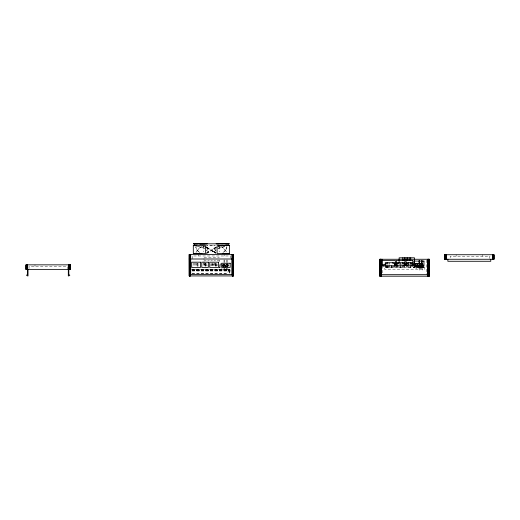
<?xml version="1.0" encoding="UTF-8"?>
<svg xmlns="http://www.w3.org/2000/svg" width="520" height="520" viewBox="0 0 520 520"><rect width="100%" height="100%" fill="white"/><g stroke="black" fill="none" stroke-linecap="round" stroke-linejoin="round"><path stroke-width="0.39" stroke-dasharray="2.6 1.95" d="M222.573 266.058L222.58 265.623M223.08 265.967L223.08 265.616M223.379 266.058L223.386 265.623M223.886 265.986L223.886 265.616M224.185 266.058L224.192 265.623M224.998 265.785L224.686 266.006L224.692 265.616M224.991 266.058L224.998 265.623M225.498 265.967L225.498 265.616M225.797 266.058L225.803 265.623M224.185 267.469L223.886 265.245L224.185 265.967M227.513 265.519L227.045 266.487M227.916 265.519L227.461 266.468M414.934 267.163L414.531 267.566M421.785 267.481L421.733 265.2M206.577 253.084L208.572 251.752L206.804 250.231M215.878 250.224L214.188 252.044L215.956 250.53L214.26 248.716L216.814 247.344M489.32 258.401L489.97 256.243L450.177 256.243L450.177 258.401M390.981 267.566L392.243 264.115M206.655 250.224L208.429 248.709L206.733 250.53L208.5 252.05M202.202 246.279L201.117 247A17.277 8.242 -18.3 0 0 196.586 251.726M215.508 247.383L213.499 248.703L213.649 249.008L215.657 247.683M206.433 253.357L215.969 247.078M206.583 253.656L214.968 248.138M206.648 252.779L208.572 251.752M217.458 247.006L220.012 245.642M214.181 249.015L217.38 247.306M218.017 246.968L219.941 245.941M220.311 267.54L219.05 267.566M217.906 248.268L224.62 246.285M217.984 248.573L226.935 245.928M220.357 263.588L220.357 267.514L219.05 267.163M212.362 245.635L206.564 245.635L215.261 245.635L213.375 245.622M204.003 257.797L219.317 257.797M204.003 260.312L206.161 260.312M207.733 260.312L209.306 260.312M210.873 260.312L212.446 260.312M214.019 260.312L215.592 260.312M217.165 260.312L219.317 260.312M198.029 263.738L197.022 263.738L197.022 266.799M205.992 263.738L204.984 263.738L204.984 267.566M216.164 263.738L215.156 263.738L215.156 266.799M220.714 264.043L227.916 263.991M204.003 264.141L207.227 264.141M210.451 264.141L217.705 264.141M399.126 264.141L403.188 264.141M407.992 264.141L410.885 264.141M220.109 264.596L219.707 264.596L219.707 266.409L220.109 266.409M222.072 264.596L228.371 264.596L228.371 266.409L226.453 266.409L226.453 265.603L222.424 265.603M227.513 265.096L227.916 265.096M227.364 265.2L227.916 265.2M222.235 265.454L226.558 265.454L226.558 266.461L222.235 266.461M207.227 265.551L204.003 265.551L204.003 258.57M210.451 265.551L219.317 265.551M219.707 265.902L220.109 265.902M227.968 265.902L228.371 265.902M197.022 266.058L198.029 266.058M204.984 266.058L205.992 266.058M215.156 266.058L216.164 266.058M382.922 266.65L384.469 266.65M386.406 266.558L394.466 266.558M395.272 266.558L397.69 266.558M386.536 267.065L394.459 267.065M398.729 267.065L403.364 267.065M408.369 267.065L410.481 267.065M221.526 268.522L222.112 268.522M225.959 268.522L226.544 268.522M190.476 269.178L229.97 269.178M192.088 269.731L229.97 269.731M192.088 269.796L229.97 269.887M192.088 269.997L229.97 269.997M192.088 270.127L229.97 270.127M192.088 270.27L229.97 270.27M192.088 270.439L229.97 270.439M192.088 270.615L229.97 270.615M229.97 270.692L229.567 270.692L229.567 273.715M192.088 270.803L229.97 270.803M192.088 270.998L229.97 270.998M229.97 271.7L227.955 271.7L227.955 273.962M192.062 273.403L227.955 273.403M192.062 273.598L227.955 273.618M222.274 265.245L222.573 267.469M223.08 265.245L223.379 267.469M224.185 265.454L223.886 266.156M422.234 267.566L421.882 267.163M198.061 246.292L204.776 248.268M195.748 245.928L204.705 248.573M422.143 267.521L422.182 270.127L421.577 270.127L421.577 267.566M214.11 251.745L216.034 252.772M214.188 252.044L216.112 253.071M202.67 245.615L204.588 246.649M205.231 246.994L208.429 248.709M202.748 245.921L204.666 246.948M205.303 247.292L208.5 249.008M205.166 246.077L209.183 248.716L209.034 249.015L207.025 247.696M211.49 250.231L215.098 252.623M211.341 250.536L214.948 252.922M206.713 247.097L213.304 251.446M213.155 251.745L206.564 247.403M220.48 246.298L221.566 247.019A17.277 8.216 18.2 0 1 226.096 251.739M215.8 253.078L213.798 251.752L213.642 252.05L215.65 253.377M214.26 248.716L215.274 249.444M415.038 267.481L415.084 265.2M227.208 263.738L227.26 264.141L226.655 264.141L226.707 263.738L226.655 264.596M482.495 254.728L482.495 256.243M456.137 254.728L456.137 256.243M426.199 260.078L426.199 274.677M423.397 267.566L423.397 267.163L413.419 267.163L413.419 267.566M423.156 266.286L423.156 267.566M423.02 267.163L423.02 267.566M422.65 265.649L422.65 267.566M420.999 265.649L420.999 267.566M420.596 265.649L420.596 267.566M420.322 267.312L420.322 268.522L420.921 268.522L420.927 267.312L415.89 267.312L415.89 268.522L416.488 268.522L416.494 267.312M420.193 265.649L420.193 267.566M420.024 267.163L420.069 267.566M419.621 267.566L419.621 270.127L419.016 270.127L419.062 267.365M419.218 267.163L419.218 267.566M418.541 265.649L418.541 267.566M416.8 267.163L416.8 267.566M413.803 267.163L413.803 267.566M410.683 262.73L410.683 264.342M410.683 265.148L410.683 267.566M410.183 262.73L410.183 264.342M410.183 265.148L410.183 267.566M408.668 262.73L408.668 264.342M408.668 265.148L408.668 267.566M408.324 263.829L408.285 265.551M407.459 266.058L407.459 267.566M404.638 266.058L404.638 267.566M403.631 266.058L403.631 267.566M402.928 262.73L402.928 264.342M402.928 265.148L402.928 267.566M402.422 262.73L402.422 264.342M402.422 265.148L402.422 267.566M400.913 262.73L400.913 264.342M400.913 265.148L400.913 267.566M400.406 262.73L400.406 264.342M400.406 265.148L400.406 267.566M398.899 262.73L398.899 264.342M398.899 265.148L398.899 267.566M397.69 266.058L397.69 267.566M396.682 266.058L396.682 267.566M394.966 266.058L394.966 267.566M393.959 266.058L393.959 267.566M391.677 265.272L391.677 267.566M389.474 262.73L389.474 264.342M389.474 265.148L389.474 267.566M388.966 262.73L388.966 264.342M388.966 265.148L388.966 267.566M387.459 262.73L387.459 264.342M387.459 265.148L387.459 267.566M386.951 262.73L386.951 264.342M386.951 265.148L386.951 267.566M386.25 266.058L386.25 267.566M385.6 266.558L385.6 267.566M385.242 266.058L385.242 267.566M382.375 265.752L382.375 273.871M230.497 258.245L230.497 255.977L192.212 255.977L192.212 258.999M229.97 269.698L229.97 273.962M229.665 270.692L229.665 273.715M228.15 266.286L228.15 265.005L223.035 265.005L223.035 267.566M227.916 263.789L227.916 266.844M227.65 265.005L227.65 267.566M227.513 263.991L227.513 266.507M227.364 264.043L227.364 266.78M227.26 263.738L227.26 264.596M227.175 259.889L227.175 265.005M227.175 268.203L227.175 270.127M226.571 259.889L226.571 265.005M226.571 268.203L226.571 270.127M225.999 265.005L225.999 267.566M225.797 267.469L225.803 265.252L225.498 266.156M225.596 265.005L225.596 266.286M225.192 265.005L225.192 267.566M224.991 267.469L224.998 265.252L224.692 266.156M224.894 263.991L223.178 263.991M224.614 259.889L224.614 265.005M224.614 267.566L224.614 270.127M224.53 254.469L224.53 255.977M224.01 259.889L224.01 265.005M224.01 267.566L224.01 270.127M223.542 265.005L223.542 267.566M220.083 266.663L220.083 267.566M219.739 266.663L219.739 267.566M219.317 260.124L219.317 261.671M219.18 246.409L219.18 251.862M216.164 263.536L216.164 266.76M215.761 264.141L215.261 264.141M215.664 263.237L215.664 266.298M214.455 262.73L214.455 266.76M213.947 262.73L213.947 266.76M213.2 264.141L212.7 264.141M213.161 264.141L213.161 265.551M212.44 262.73L212.44 266.76M211.933 262.73L211.933 266.76M205.992 262.73L205.992 267.566M205.484 263.237L205.484 266.298M204.275 262.73L204.275 266.76M203.775 262.73L203.775 266.76M203.502 246.409L203.502 251.862M198.172 254.469L198.172 255.977M198.029 263.536L198.029 266.76M197.529 263.237L197.529 266.298M196.319 262.73L196.319 266.76M195.812 262.73L195.812 266.76M194.305 262.73L194.305 266.76M193.797 262.73L193.797 266.76M67.308 269.38L67.308 266.357L29.023 266.357L29.023 269.38M34.983 264.843L34.983 266.357M195.969 252.603A17.277 8.242 -18.3 0 1 201.045 246.701M226.844 246.708A17.277 8.223 -18.2 0 1 222.957 252.603M226.922 247.006A17.277 8.223 -18.2 0 1 224.289 251.726M221.644 246.721A17.277 8.216 18.2 0 1 226.714 252.616M199.725 252.623A17.277 8.248 18.2 0 1 195.839 246.714M198.4 251.739A17.277 8.248 18.2 0 1 195.761 247.013M424.834 267.566L384.534 267.566L384.534 269.178L424.834 269.178L424.834 267.566"/><path stroke-width="0.78" d="M444.632 259.266L444.646 254.728L493.987 254.728L493.987 259.266L444.646 259.266L444.646 254.728L444.75 259.266M416.644 266.052L416.65 265.245M417.45 266.052L417.456 265.245M418.256 266.052L418.262 265.245M419.062 266.052L419.068 265.245M419.868 266.052L419.874 265.245M421.882 265.519L421.428 266.468M422.286 265.519L421.824 266.487L421.837 263.588M415.188 264.141L415.233 263.387L415.792 263.738L415.792 264.141L415.188 264.141L415.188 263.588M421.031 264.141L421.076 263.387L421.635 263.738L421.635 264.141L421.031 264.141L421.031 263.588M415.188 263.738L415.233 263.387M421.031 263.738L421.076 263.387M193.381 243.808L194.981 243.808M196.144 243.841L195.917 243.808M226.538 243.808L226.987 243.808M228.384 243.841L216.944 243.828M193.362 245.642L205.628 245.615L205.628 253.461L193.31 253.468L193.31 245.622L196.306 245.622M194.298 245.615L194.981 245.615M228.41 245.615L217.081 245.615L217.081 253.461L228.43 253.461M193.55 253.487L201.87 253.461M194.298 253.461L194.552 253.461M196.17 253.461L195.917 253.461M194.578 243.822L193.98 243.828L207.363 243.822M194.552 243.808L193.55 243.841M225.388 243.834L228.703 243.828L228.111 243.822M196.072 245.615L195.488 245.615M197.867 243.815L194.298 243.808L229.392 243.808L227.936 243.841M199.173 243.815L204.711 243.808M218.608 245.615L229.392 245.615L229.372 253.481L228.852 253.481L229.385 253.468L222.898 253.461M233.506 254.469L189.202 254.469L189.241 275.925L233.506 275.925L233.467 254.469L233.402 275.925M189.202 258.999L233.506 258.999M402.857 260.312L404.43 260.312M405.997 260.312L407.57 260.312M409.143 260.312L410.716 260.312M382.375 260.436L395.363 260.436L395.363 265.752L382.375 265.752L382.375 259.266M415.188 263.789L415.74 263.387M421.031 263.789L421.635 263.738L421.577 260.618M414.531 263.991L422.286 263.991M403.962 264.141L407.186 264.141M412.022 264.141L414.44 264.141L414.44 257.797L399.126 257.797L399.126 263.224M385.242 264.635L382.922 264.635L382.922 265.974M414.479 264.596L414.076 264.596L414.076 266.409L414.479 266.409M421.635 264.596L422.74 264.596L422.74 266.409L422.338 266.409M70.317 264.843L26.013 264.843L26.052 269.38L26.117 264.843M421.733 265.2L422.286 265.2M403.962 265.551L407.186 265.551M26.013 269.38L70.317 269.38L70.33 264.843M190.502 274.417L232.206 274.417M381.166 274.677L427.901 274.677M194.747 243.815L194.369 243.841M200.766 243.834L200.434 243.834L206.57 243.828M216.119 243.822L218.692 243.822M221.923 243.815L222.248 243.815M193.303 245.635L193.817 245.635M193.303 253.481L193.817 253.481M415.402 266.5L414.934 265.519M414.999 266.5L414.531 265.519M493.883 254.728L493.883 259.266M493.799 254.728L493.799 259.266M493.688 254.728L493.688 259.266M493.558 254.728L493.558 259.266M493.409 254.728L493.409 259.266M493.246 254.728L493.246 259.266M493.064 254.728L493.064 259.266M492.882 254.728L492.882 259.266M492.687 254.728L492.687 259.266M492.492 254.728L492.492 259.266M490.776 259.266L490.776 261.281L447.856 261.281L447.856 259.266M446.147 254.728L446.147 259.266M445.946 254.728L445.946 259.266M445.75 254.728L445.75 259.266M445.569 254.728L445.569 259.266M445.387 254.728L445.387 259.266M445.224 254.728L445.224 259.266M445.075 254.728L445.075 259.266M444.945 254.728L444.945 259.266M444.834 254.728L444.834 259.266M429.169 259.266L429.104 276.192M429.013 259.266L429.013 276.192M428.909 259.266L428.909 276.192M428.772 259.266L428.772 276.192M428.63 259.266L428.63 276.192M428.46 259.266L428.46 276.192M428.285 259.266L428.285 276.192M428.097 259.266L428.097 276.192M427.901 259.266L427.901 276.192M427.707 259.266L427.707 274.677M423.156 266.286L423.156 265.005L422.65 265.005L422.65 266.286M422.286 266.507L422.162 263.601L414.732 263.588L414.531 266.507M422.182 260.618L422.182 265.005M421.733 264.043L421.733 266.156M421.635 263.588L421.635 264.141M420.829 263.588L420.829 263.991M420.173 265.252L420.173 266.103M419.621 260.618L419.621 263.543M419.419 263.588L419.419 263.991M419.367 265.252L419.367 266.103M419.263 263.588L419.263 264.186M419.016 260.618L419.016 263.543M418.561 265.252L418.561 266.103M417.755 265.252L417.755 266.103M417.553 263.588L417.553 264.186M417.404 263.588L417.404 263.991M416.949 265.252L416.949 266.103M415.994 263.588L415.994 263.991M415.792 263.588L415.792 264.141M415.084 264.043L415.084 266.156M414.986 263.588L414.934 266.507M412.399 266.058L412.399 262.73L406.451 262.73L406.451 266.058M411.892 266.298L411.892 263.237L410.183 263.237L410.183 262.73M410.716 257.797L410.716 259.682M409.143 257.797L409.143 259.682M408.668 262.73L408.668 263.237L406.959 263.237L406.959 266.298M407.57 257.797L407.57 259.682M405.997 257.797L405.997 259.682M404.638 266.058L404.638 262.73L396.682 262.73L396.682 266.058M404.43 257.797L404.43 259.682M404.137 266.298L404.137 263.237L402.422 263.237L402.422 262.73M402.857 257.797L402.857 259.682M398.899 262.73L398.899 263.237L397.183 263.237L397.183 266.298M394.966 265.954L394.966 262.73L385.242 262.73L385.242 266.058M394.459 266.298L394.459 263.237L392.75 263.237L392.75 262.73M387.459 262.73L387.459 263.237L385.743 263.237L385.743 266.298M381.362 259.266L381.362 274.677M381.166 259.266L381.166 276.192M380.972 259.266L380.972 276.192M380.783 259.266L380.783 276.192M380.607 259.266L380.607 276.192M380.445 259.266L380.445 276.192M380.296 259.266L380.296 276.192M380.166 259.266L380.166 276.192M380.055 259.266L380.055 276.192M379.906 259.266L379.964 276.192M233.207 254.469L233.207 275.925M233.077 254.469L233.077 275.925M232.928 254.469L232.928 275.925M232.765 254.469L232.765 275.925M232.583 254.469L232.583 275.925M232.401 254.469L232.401 275.925M232.206 254.469L232.206 275.925M232.005 254.469L232.005 274.417M190.697 254.469L190.697 274.417M190.502 254.469L190.502 275.925M190.307 254.469L190.307 275.925M190.125 254.469L190.125 275.925M189.943 254.469L189.943 275.925M189.781 254.469L189.781 275.925M189.631 254.469L189.631 275.925M189.501 254.469L189.501 275.925M189.391 254.469L189.391 275.925M189.189 254.469L189.202 275.925M70.213 264.843L70.213 269.38M70.129 264.843L70.129 269.38M70.018 264.843L70.018 269.38M69.888 264.843L69.888 269.38M69.739 264.843L69.739 269.38M69.576 264.843L69.576 269.38M69.394 264.843L69.394 269.38M69.212 264.843L69.212 269.38M69.017 264.843L69.017 269.38M68.816 264.843L68.816 274.514L69.823 275.223L68.816 275.925L68.315 275.925L68.315 269.38M28.015 269.38L28.015 275.925L27.508 275.925L26.501 275.223L27.508 274.514L27.508 264.843M27.313 264.843L27.313 269.38M27.118 264.843L27.118 269.38M26.936 264.843L26.936 269.38M26.754 264.843L26.754 269.38M26.591 264.843L26.591 269.38M26.442 264.843L26.442 269.38M26.312 264.843L26.312 269.38M26.202 264.843L26.202 269.38M229.365 245.642L228.852 245.635L229.385 245.622M429.208 259.266L379.866 259.266L379.866 276.192L429.208 276.192L429.208 259.266M404.944 260.436L396.376 260.436L396.376 265.752L404.944 265.752L404.944 260.436M412.789 260.436L406.062 260.436L406.062 265.752L412.789 265.752L412.789 260.436M423.963 261.086L413.92 261.086L413.92 266.103L423.963 266.103L423.963 261.086M200.467 262.184L191.711 262.184L191.711 267.507L200.467 267.507L200.467 262.184M208.325 262.184L201.786 262.184L201.786 267.507L208.325 267.507L208.325 262.184M218.504 262.184L209.749 262.184L209.749 267.507L218.504 267.507L218.504 262.184M230.178 263.244L221.644 263.244L221.644 267.456L230.178 267.456L230.178 263.244M420.927 265.454L415.89 265.454L415.89 266.461L420.927 266.461L420.927 265.454"/></g></svg>
